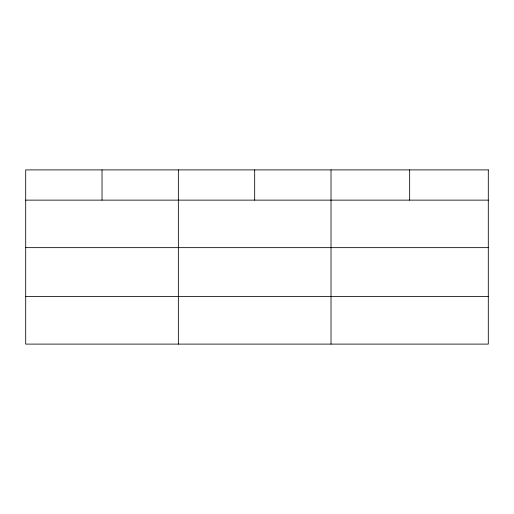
<?xml version="1.0" encoding="UTF-8"?>
<svg xmlns="http://www.w3.org/2000/svg" width="514" height="514" viewBox="0 0 514 514"><rect width="100%" height="100%" fill="white"/><g stroke="black" fill="none" stroke-linecap="round" stroke-linejoin="round"><path stroke-width="0.77" d="M25.7 200.132L488.3 200.132M25.7 247.645L488.3 247.645M25.7 296.591L488.3 296.591M409.658 169.896L409.658 200.132M331.016 169.896L331.016 344.104M254.687 169.896L254.687 200.132M178.358 169.896L178.358 344.104M102.029 169.896L102.029 200.132M488.3 169.896L25.7 169.896L25.7 344.104L488.3 344.104L488.3 169.896"/></g></svg>
